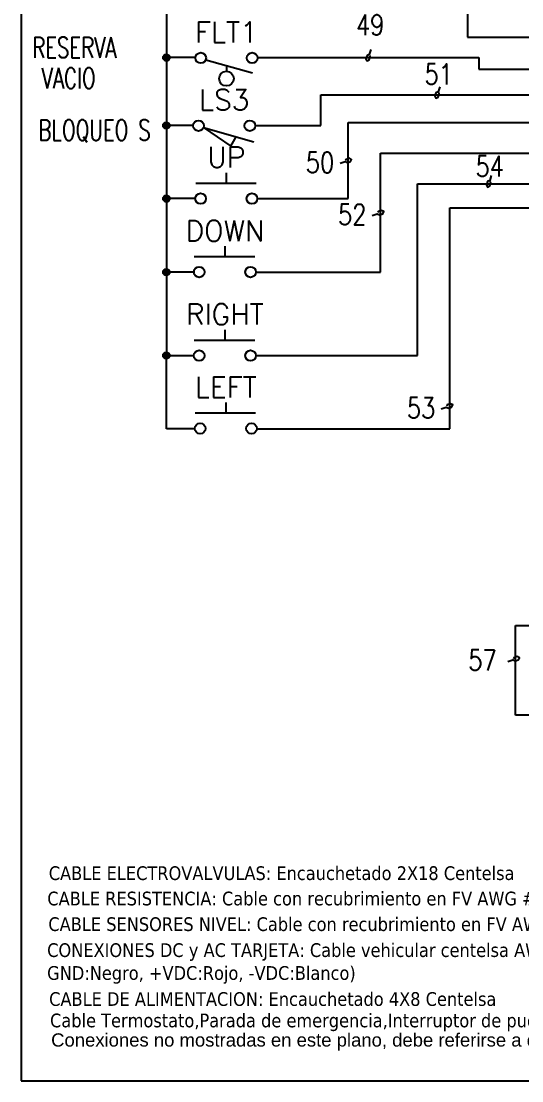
# Model space of a CAD drawing. Header units: inches. Extents: x 18.7 to 39.4, y 4.3 to 20.5.
# Drawn here: x 18.66 to 23.2, y 4.33 to 13.95 of the extents above; entities that cross this region are included whole.
import ezdxf
from ezdxf.enums import TextEntityAlignment as Align

# ---------------------------------------------------------------- set-up
doc = ezdxf.new("R2010")
doc.units = ezdxf.units.IN
doc.header["$MEASUREMENT"] = 0
for name, color, linetype in [('DESC', 250, 'Continuous'), ('SYMS', 7, 'Continuous'), ('TAGS', 150, 'Continuous'), ('WIREFIXED', 7, 'Continuous'), ('WIRES', 7, 'Continuous')]:
    doc.layers.add(name, color=color, linetype=linetype)
doc.styles.add('SLDTEXTSTYLE0', font='tahoma.ttf')
doc.styles.get("Standard").update_dxf_attribs({"font": 'arial.ttf'})
doc.styles.add('WD', font='romans.shx')

# ---------------------------------------------------------------- blocks, each defined once
blk = doc.blocks.new('WDDOT')
for radius in [0.03, 0.0187, 0.00929]:
    blk.add_circle((0, 0), radius)
blk = doc.blocks.new('WD_WNH')
at = {"linetype": 'Continuous', "style": 'WD', "width": 0.8}
blk.add_attdef('WIRENO', text='', height=0.125, dxfattribs=at).set_placement((0, 0.0625), align=Align.CENTER)
at = {"style": 'WD', "flags": 1}
for tag, p in [('W01USER', (0, 0.0781)), ('W02USER', (0, 0.0703)), ('W03USER', (0, 0.0625)), ('W04USER', (0, 0.0547)), ('W05USER', (0, 0.0469)), ('W06USER', (0, 0.0391)), ('W07USER', (0, 0.0312)), ('W08USER', (0, 0.0234)), ('W09USER', (0, 0.0156)), ('W10USER', (0, 0.0078))]:
    blk.add_attdef(tag, text='', height=0.005, dxfattribs=at).set_placement(p, align=Align.CENTER)
blk = doc.blocks.new('WD_WNV')
at = {"style": 'WD', "flags": 1}
for tag, p in [('W01USER', (-0.0625, 0.0938)), ('W02USER', (-0.0625, 0.0859)), ('W03USER', (-0.0625, 0.0781)), ('W04USER', (-0.0625, 0.0703)), ('W05USER', (-0.0625, 0.0625)), ('W06USER', (-0.0625, 0.0547)), ('W07USER', (-0.0625, 0.0469)), ('W08USER', (-0.0625, 0.0391)), ('W09USER', (-0.0625, 0.0312)), ('W10USER', (-0.0625, 0.0234))]:
    blk.add_attdef(tag, text='', height=0.005, dxfattribs=at).set_placement(p, align=Align.CENTER)
at = {"linetype": 'Continuous', "style": 'WD', "width": 0.8}
blk.add_attdef('WIRENO', text='', height=0.125, dxfattribs=at).set_placement((-0.05, 0), align=Align.MIDDLE_RIGHT)
blk = doc.blocks.new('HFL11')
at = {"linetype": 'Continuous'}
blk.add_line((-0.1248, -0.0103), (0.157, -0.0908), dxfattribs=at)
blk.add_line((0, -0.046), (0, -0.08))
for centre, radius in [((-0.1553, 0), 0.0322), ((0.1553, 0), 0.0322), ((0, -0.125), 0.0442)]:
    blk.add_circle(centre, radius)
at = {"style": 'WD', "width": 0.7}
for tag, p in [('INST', (0, 0.7321)), ('LOC', (0, 0.5625)), ('DESC1', (0, 0.4062)), ('DESC2', (0, 0.25)), ('XREF', (0, -0.3319)), ('WDTAGALT', (0, -0.5))]:
    blk.add_attdef(tag, text='', height=0.125, dxfattribs=at).set_placement(p, align=Align.CENTER)
at = {"style": 'WD'}
blk.add_attdef('TAG1', text='', height=0.125, dxfattribs=at).set_placement((0, 0.0938), align=Align.CENTER)
for tag, p, height, flags in [('X4TERM01', (-0.1875, 0), 0.0125, 1), ('CONTACT', (0.0376, 0.0204), 0.01, 1), ('FAMILY', (0.0376, 0.0371), 0.01, 9), ('X1TERM02', (0.1875, 0), 0.0125, 1)]:
    blk.add_attdef(tag, p, '', height=height, dxfattribs=dict(at, flags=flags))
for tag, p in [('X2LINK', (0, 0.0312)), ('X8LINK', (0, -0.2188))]:
    blk.add_attdef(tag, p, '', height=0.01, dxfattribs=at)
at = {"linetype": 'Continuous', "style": 'WD', "flags": 9}
for tag, p in [('CAT', (0.0626, -0.0071)), ('ASSYCODE', (0.0631, -0.0495)), ('MFG', (0.0626, -0.0266))]:
    blk.add_attdef(tag, text='', height=0.01, dxfattribs=at).set_placement(p, align=Align.CENTER)
at = {"linetype": 'Continuous', "style": 'WD', "flags": 8}
blk.add_attdef('TERM01', text='', height=0.125, dxfattribs=at).set_placement((-0.25, -0.0314), align=Align.TOP_RIGHT)
blk.add_attdef('TERM02', text='', height=0.125, dxfattribs=at).set_placement((0.25, -0.0314), align=Align.TOP_LEFT)
at = {"style": 'WD', "width": 0.7}
blk.add_attdef('RATING1', (0.2493, -0.3058), '', height=0.125, dxfattribs=at)
blk = doc.blocks.new('HLS11')
at = {"linetype": 'Continuous'}
for p, q in [((-0.1248, -0.0103), (0.0408, -0.1237)), ((-0.1248, -0.0103), (0.1786, -0.097)), ((0.0408, -0.1237), (0.0728, -0.0668))]:
    blk.add_line(p, q, dxfattribs=at)
for centre in [(-0.1553, 0), (0.1553, 0)]:
    blk.add_circle(centre, 0.0322)
at = {"style": 'WD', "width": 0.7}
for tag, p in [('INST', (0, 0.7321)), ('LOC', (0, 0.5625)), ('DESC1', (0, 0.4062)), ('DESC2', (0, 0.25)), ('XREF', (0, -0.2988)), ('WDTAGALT', (0.0062, -0.4375))]:
    blk.add_attdef(tag, text='', height=0.125, dxfattribs=at).set_placement(p, align=Align.CENTER)
at = {"style": 'WD'}
blk.add_attdef('TAG1', text='', height=0.125, dxfattribs=at).set_placement((0, 0.0938), align=Align.CENTER)
for tag, p, height, flags in [('X4TERM01', (-0.1875, 0), 0.0125, 1), ('CONTACT', (0.0376, 0.0204), 0.01, 1), ('FAMILY', (0.0376, 0.0371), 0.01, 9), ('X1TERM02', (0.1875, 0), 0.0125, 1)]:
    blk.add_attdef(tag, p, '', height=height, dxfattribs=dict(at, flags=flags))
for tag, p in [('X2LINK', (0, 0.0312)), ('X8LINK', (0, -0.1562))]:
    blk.add_attdef(tag, p, '', height=0.01, dxfattribs=at)
at = {"linetype": 'Continuous', "style": 'WD', "flags": 9}
for tag, p in [('CAT', (0.0626, -0.0071)), ('ASSYCODE', (0.062, -0.047)), ('MFG', (0.0626, -0.0266))]:
    blk.add_attdef(tag, text='', height=0.01, dxfattribs=at).set_placement(p, align=Align.CENTER)
at = {"linetype": 'Continuous', "style": 'WD', "flags": 8}
blk.add_attdef('TERM01', text='', height=0.125, dxfattribs=at).set_placement((-0.25, -0.0314), align=Align.TOP_RIGHT)
blk.add_attdef('TERM02', text='', height=0.125, dxfattribs=at).set_placement((0.25, -0.0314), align=Align.TOP_LEFT)
blk = doc.blocks.new('HPB11')
for p, q in [((0, 0.1562), (0, 0.0938)), ((-0.1849, 0.0938), (0.1801, 0.0938))]:
    blk.add_line(p, q)
for centre in [(-0.1553, 0), (0.1553, 0)]:
    blk.add_circle(centre, 0.0322)
at = {"style": 'WD', "width": 0.7}
for tag, p in [('INST', (0, 0.8258)), ('LOC', (0, 0.6562)), ('DESC1', (0, 0.5)), ('DESC2', (0, 0.3438)), ('XREF', (0, -0.2188))]:
    blk.add_attdef(tag, text='', height=0.125, dxfattribs=at).set_placement(p, align=Align.CENTER)
at = {"style": 'WD'}
blk.add_attdef('TAG1', text='', height=0.125, dxfattribs=at).set_placement((0, 0.1875), align=Align.CENTER)
for tag, p in [('X2LINK', (0, 0.2188)), ('X8LINK', (0, 0))]:
    blk.add_attdef(tag, p, '', height=0.01, dxfattribs=at)
for tag, p, height, flags in [('CONTACT', (0.2047, 0.1357), 0.01, 1), ('FAMILY', (0.2047, 0.1523), 0.01, 9), ('X4TERM01', (-0.1875, 0), 0.0125, 1), ('X1TERM02', (0.1875, 0), 0.0125, 1)]:
    blk.add_attdef(tag, p, '', height=height, dxfattribs=dict(at, flags=flags))
at = {"linetype": 'Continuous', "style": 'WD', "flags": 9}
for tag, p in [('ASSYCODE', (0.23, 0.0714)), ('MFG', (0.2278, 0.0887)), ('CAT', (0.2297, 0.1082))]:
    blk.add_attdef(tag, text='', height=0.01, dxfattribs=at).set_placement(p, align=Align.CENTER)
at = {"linetype": 'Continuous', "style": 'WD', "flags": 8}
blk.add_attdef('TERM01', text='', height=0.125, dxfattribs=at).set_placement((-0.25, -0.0314), align=Align.TOP_RIGHT)
blk.add_attdef('TERM02', text='', height=0.125, dxfattribs=at).set_placement((0.25, -0.0314), align=Align.TOP_LEFT)

msp = doc.modelspace()

# ---------------------------------------------------------------- linework, layer by layer
at = {"color": 7, "linetype": 'Continuous'}
for p, q in [((18.6587, 20.5161), (18.6587, 4.3311)), ((18.6587, 4.3311), (39.4087, 4.3311))]:
    msp.add_line(p, q, dxfattribs=at)
at = {"layer": 'WIREFIXED'}
for points in [[(21.8311, 13.6918), (21.8159, 13.6465), (21.7962, 13.6366), (21.7863, 13.6069), (21.7962, 13.5872), (21.8159, 13.597), (21.8258, 13.6267), (21.8209, 13.6366)], [(22.4556, 13.3531), (22.4404, 13.3077), (22.4207, 13.2978), (22.4108, 13.2682), (22.4207, 13.2484), (22.4404, 13.2583), (22.4503, 13.288), (22.4454, 13.2978)], [(21.5512, 12.6585), (21.5966, 12.6736), (21.6164, 12.6637), (21.646, 12.6736), (21.6559, 12.6934), (21.6361, 12.7033), (21.6065, 12.6934), (21.6015, 12.6835)], [(22.9236, 12.5472), (22.9085, 12.5019), (22.8887, 12.492), (22.8788, 12.4623), (22.8887, 12.4426), (22.9085, 12.4524), (22.9184, 12.4821), (22.9134, 12.492)], [(21.8438, 12.1851), (21.8892, 12.2002), (21.9089, 12.1903), (21.9386, 12.2002), (21.9484, 12.2199), (21.9287, 12.2298), (21.899, 12.2199), (21.8941, 12.2101)], [(22.4686, 10.4302), (22.514, 10.4453), (22.5337, 10.4354), (22.5634, 10.4453), (22.5732, 10.4651), (22.5535, 10.4749), (22.5238, 10.4651), (22.5189, 10.4552)], [(23.073, 8.1356), (23.1184, 8.1507), (23.1381, 8.1408), (23.1678, 8.1507), (23.1777, 8.1705), (23.1579, 8.1804), (23.1282, 8.1705), (23.1233, 8.1606)]]:
    msp.add_lwpolyline(points, dxfattribs=at)
at = {"layer": 'WIRES'}
for p, q in [((19.9755, 14.2394), (19.9755, 13.6168)), ((22.7084, 14.2394), (22.7084, 13.804)), ((22.7084, 13.804), (23.4981, 13.804)), ((20.2388, 13.6168), (19.9755, 13.6168)), ((19.9755, 13.6168), (19.9755, 13.0004)), ((20.8013, 13.6168), (22.8108, 13.6168)), ((22.8108, 13.6168), (22.8108, 13.5118)), ((22.8108, 13.5118), (23.5127, 13.5118)), ((21.3776, 13.0004), (21.3776, 13.2781)), ((21.3776, 13.2781), (23.4835, 13.2781)), ((20.2228, 13.0004), (19.9755, 13.0004)), ((19.9755, 13.0004), (19.9755, 12.3373)), ((20.7853, 13.0004), (21.3776, 13.0004)), ((21.6262, 12.3373), (21.6262, 13.0297)), ((21.6262, 13.0297), (23.5566, 13.0297)), ((21.9188, 11.6703), (21.9188, 12.7498)), ((21.9188, 12.7498), (23.5274, 12.7498)), ((22.2552, 10.9126), (22.2552, 12.4722)), ((22.2552, 12.4722), (23.542, 12.4722)), ((20.238, 12.3373), (19.9755, 12.3373)), ((19.9755, 12.3373), (19.9755, 11.6703)), ((20.8005, 12.3373), (21.6262, 12.3373)), ((22.5476, 10.2495), (22.5476, 12.2531)), ((22.5476, 12.2531), (23.4982, 12.2531)), ((20.2343, 11.6703), (19.9755, 11.6703)), ((19.9755, 11.6703), (19.9755, 10.9126)), ((20.7968, 11.6703), (21.9188, 11.6703)), ((19.9755, 10.2495), (19.9755, 10.9126)), ((19.9755, 10.9126), (20.2255, 10.9126)), ((20.788, 10.9126), (22.2552, 10.9126)), ((20.2331, 10.2495), (19.9755, 10.2495)), ((20.7956, 10.2495), (22.5476, 10.2495)), ((23.1424, 7.6506), (23.1424, 8.4627)), ((23.1424, 8.4627), (24.019, 8.4627)), ((23.4414, 7.6506), (23.1424, 7.6506))]:
    msp.add_line(p, q, dxfattribs=at)

# ---------------------------------------------------------------- block references
at = {"layer": 'SYMS'}
ref = msp.add_blockref('HFL11', (20.5205, 13.6139), dxfattribs=dict(at, xscale=1.5, yscale=1.5, zscale=1.5))
ref.add_attrib('DESC2', 'VACIO', dxfattribs={"layer": 'DESC', "height": 0.1875, "style": 'WD', "width": 0.7}).set_placement((19.0892, 13.3367), align=Align.CENTER)
ref.add_attrib('DESC1', 'RESERVA', dxfattribs={"layer": 'DESC', "height": 0.1875, "style": 'WD', "width": 0.7}).set_placement((19.1409, 13.6142), align=Align.CENTER)
ref.add_attrib('TAG1', 'FLT1', dxfattribs={"layer": 'TAGS', "height": 0.1875, "style": 'WD'}).set_placement((20.5205, 13.7545), align=Align.CENTER)
for p in [(19.9755, 13.6168), (19.9755, 13.0004), (19.9755, 12.3373), (19.9755, 11.6703), (19.9755, 10.9126)]:
    msp.add_blockref('WDDOT', p, dxfattribs=at)
ref = msp.add_blockref('HLS11', (20.5005, 12.9994), dxfattribs=dict(at, xscale=1.5, yscale=1.5, zscale=1.5))
ref.add_attrib('DESC1', 'BLOQUEO S', dxfattribs={"layer": 'DESC', "height": 0.1875, "style": 'WD', "width": 0.7}).set_placement((19.3236, 12.8663), align=Align.CENTER)
ref.add_attrib('TAG1', 'LS3', dxfattribs={"layer": 'TAGS', "height": 0.1875, "style": 'WD'}).set_placement((20.5005, 13.1401), align=Align.CENTER)
ref = msp.add_blockref('HPB11', (20.5193, 12.3373), dxfattribs=dict(at, xscale=1.5, yscale=1.5, zscale=1.5))
ref.add_attrib('TAG1', 'UP', dxfattribs={"layer": 'TAGS', "height": 0.1875, "style": 'WD'}).set_placement((20.5193, 12.6185), align=Align.CENTER)
ref = msp.add_blockref('HPB11', (20.5066, 11.6711), dxfattribs=dict(at, xscale=1.5, yscale=1.5, zscale=1.5))
ref.add_attrib('TAG1', 'DOWN', dxfattribs={"layer": 'TAGS', "height": 0.1875, "style": 'WD'}).set_placement((20.5066, 11.9523), align=Align.CENTER)
ref = msp.add_blockref('HPB11', (20.5066, 10.9124), dxfattribs=dict(at, xscale=1.5, yscale=1.5, zscale=1.5))
ref.add_attrib('TAG1', 'RIGHT', dxfattribs={"layer": 'TAGS', "height": 0.1875, "style": 'WD'}).set_placement((20.5066, 11.1936), align=Align.CENTER)
ref = msp.add_blockref('HPB11', (20.5148, 10.2515), dxfattribs=dict(at, xscale=1.5, yscale=1.5, zscale=1.5))
ref.add_attrib('TAG1', 'LEFT', dxfattribs={"layer": 'TAGS', "height": 0.1875, "style": 'WD'}).set_placement((20.5148, 10.5328), align=Align.CENTER)
at = {"layer": 'WIREFIXED'}
ref = msp.add_blockref('WD_WNH', (21.8061, 13.6168), dxfattribs=dict(at, xscale=1.5, yscale=1.5, zscale=1.5))
ref.add_attrib('WIRENOF', '49', dxfattribs={"linetype": 'Continuous', "height": 0.1875, "style": 'WD', "width": 0.8}).set_placement((21.8238, 13.7639), align=Align.BOTTOM_CENTER)
ref = msp.add_blockref('WD_WNH', (22.4288, 13.1704), dxfattribs=dict(at, xscale=1.5, yscale=1.5, zscale=1.5))
ref.add_attrib('WIRENOF', '51', dxfattribs={"linetype": 'Continuous', "height": 0.1875, "style": 'WD', "width": 0.8}).set_placement((22.4465, 13.3176), align=Align.BOTTOM_CENTER)
ref = msp.add_blockref('WD_WNV', (21.6262, 12.6835), dxfattribs=dict(at, xscale=1.5, yscale=1.5, zscale=1.5))
ref.add_attrib('WIRENOF', '50', dxfattribs={"linetype": 'Continuous', "height": 0.1875, "style": 'WD', "width": 0.8}).set_placement((21.4979, 12.6657), align=Align.MIDDLE_RIGHT)
ref = msp.add_blockref('WD_WNH', (22.8914, 12.3335), dxfattribs=dict(at, xscale=1.5, yscale=1.5, zscale=1.5))
ref.add_attrib('WIRENOF', '54', dxfattribs={"linetype": 'Continuous', "height": 0.1875, "style": 'WD', "width": 0.8}).set_placement((22.9092, 12.4806), align=Align.BOTTOM_CENTER)
ref = msp.add_blockref('WD_WNV', (21.9188, 12.2101), dxfattribs=dict(at, xscale=1.5, yscale=1.5, zscale=1.5))
ref.add_attrib('WIRENOF', '52', dxfattribs={"linetype": 'Continuous', "height": 0.1875, "style": 'WD', "width": 0.8}).set_placement((21.7904, 12.1923), align=Align.MIDDLE_RIGHT)
ref = msp.add_blockref('WD_WNV', (22.5436, 10.4552), dxfattribs=dict(at, xscale=1.5, yscale=1.5, zscale=1.5))
ref.add_attrib('WIRENOF', '53', dxfattribs={"linetype": 'Continuous', "height": 0.1875, "style": 'WD', "width": 0.8}).set_placement((22.4152, 10.4374), align=Align.MIDDLE_RIGHT)
ref = msp.add_blockref('WD_WNV', (23.1003, 8.1678), dxfattribs=dict(at, xscale=1.5, yscale=1.5, zscale=1.5))
ref.add_attrib('WIRENOF', '57', dxfattribs={"linetype": 'Continuous', "height": 0.1875, "style": 'WD', "width": 0.8}).set_placement((22.9719, 8.1501), align=Align.MIDDLE_RIGHT)

# ---------------------------------------------------------------- texts
at = {"color": 7, "linetype": 'Continuous', "lineweight": 0, "char_height": 0.1245, "attachment_point": 1, "style": 'SLDTEXTSTYLE0'}
for s, insert in [('CABLE ELECTROVALVULAS: Encauchetado 2X18 Centelsa', (18.9086, 6.2779)), ('CABLE RESISTENCIA: Cable con recubrimiento en FV AWG #10', (18.8957, 6.0478)), ('CABLE SENSORES NIVEL: Cable con recubrimiento en FV AWG #18', (18.905, 5.8151)), ('CONEXIONES DC y AC TARJETA: Cable vehicular centelsa AWG#18 (Linea 1:Negro, Linea 2: Blanco, Linea 3:Rojo\\PGND:Negro, +VDC:Rojo, -VDC:Blanco)', (18.8942, 5.5794))]:
    msp.add_mtext(s, dxfattribs=dict(at, insert=insert))
at = {"char_height": 0.1245, "attachment_point": 1, "style": 'SLDTEXTSTYLE0'}
for s, width, insert in [('CABLE DE ALIMENTACION: Encauchetado 4X8 Centelsa', 8.569668, (18.9121, 5.1355)), ('Cable Termostato,Parada de emergencia,Interruptor de puerta: Encauchetado 2X18 Centelsa', 9.010346, (18.9206, 4.9412))]:
    msp.add_mtext_dynamic_manual_height_columns(s, width=width, gutter_width=1, heights=[0], dxfattribs=dict(at, insert=insert))
at = {"insert": (18.9303, 4.7618), "char_height": 0.12, "attachment_point": 1}
msp.add_mtext_dynamic_manual_height_columns('Conexiones no mostradas en este plano, debe referirse a esquema electronico', width=9.456212, gutter_width=0.05, heights=[0], dxfattribs=at)

doc.saveas('drawing.dxf')
